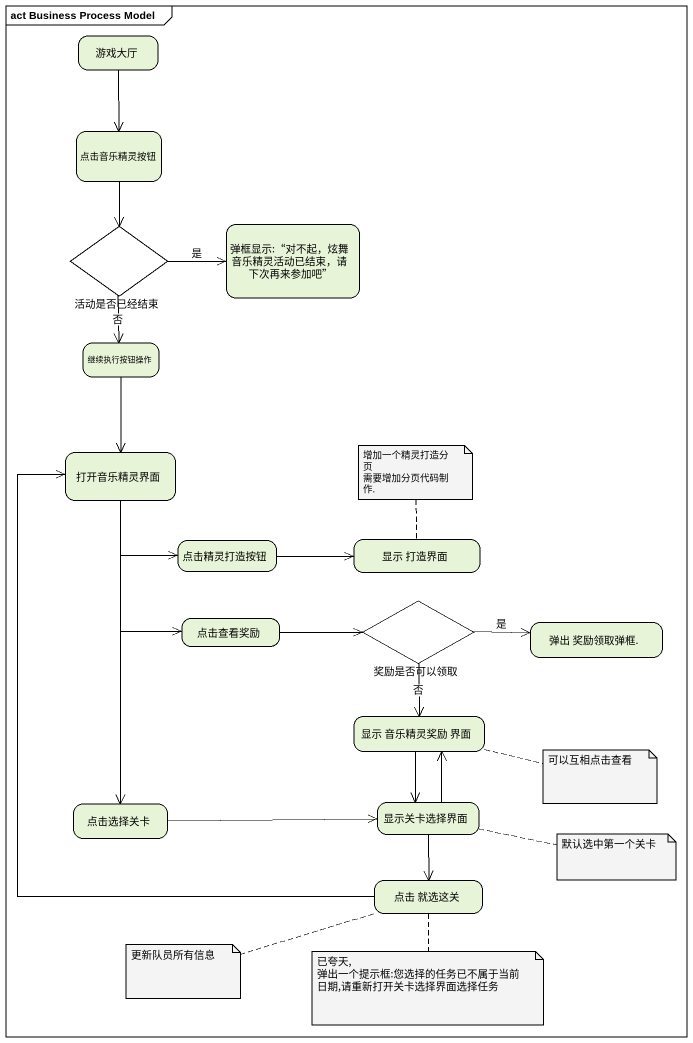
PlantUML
@startuml
mainframe act Business Process Model
hide empty description
state 游戏大厅
state 点击音乐精灵按钮
state 活动是否已经结束 <<choice>>
state "弹框显示:“对不起，炫舞音乐精灵活动已结束，请下次再来参加吧”" as 弹框显示_对不起_炫舞音乐精灵活动已结束
state 继续执行按钮操作
state 打开音乐精灵界面
state 点击精灵打造按钮
state "显示 打造界面" as 显示_打造界面
state 奖励是否可以领取 <<choice>>
state 点击查看奖励
state "弹出 奖励领取弹框." as 弹出_奖励领取弹框
state "显示 音乐精灵奖励 界面" as 显示_音乐精灵奖励_界面
state 点击选择关卡
state 显示关卡选择界面
state "点击 就选这关" as 点击_就选这关
游戏大厅 --> 点击音乐精灵按钮
点击音乐精灵按钮 --> 活动是否已经结束
活动是否已经结束 -right-> 弹框显示_对不起_炫舞音乐精灵活动已结束 : 是
活动是否已经结束 --> 继续执行按钮操作 : 否
继续执行按钮操作 --> 打开音乐精灵界面
打开音乐精灵界面 --> 点击精灵打造按钮
打开音乐精灵界面 --> 点击查看奖励
打开音乐精灵界面 --> 点击选择关卡
点击精灵打造按钮 -right-> 显示_打造界面
奖励是否可以领取 -right-> 弹出_奖励领取弹框 : 是
奖励是否可以领取 --> 显示_音乐精灵奖励_界面 : 否
点击查看奖励 -right-> 奖励是否可以领取
显示_音乐精灵奖励_界面 --> 显示关卡选择界面
点击选择关卡 -right-> 显示关卡选择界面
显示关卡选择界面 -up-> 显示_音乐精灵奖励_界面
显示关卡选择界面 --> 点击_就选这关
点击_就选这关 -up-> 打开音乐精灵界面
note top of 显示_打造界面
  增加一个精灵打造分页
  需要增加分页代码制作.
end note
note right of 显示_音乐精灵奖励_界面 : 可以互相点击查看
note right of 显示关卡选择界面 : 默认选中第一个关卡
note left of 点击_就选这关 : 更新队员所有信息
note bottom of 点击_就选这关 : 已夸天, 弹出一个提示框:您选择的任务已不属于当前日期,请重新打开关卡选择界面选择任务
@enduml
